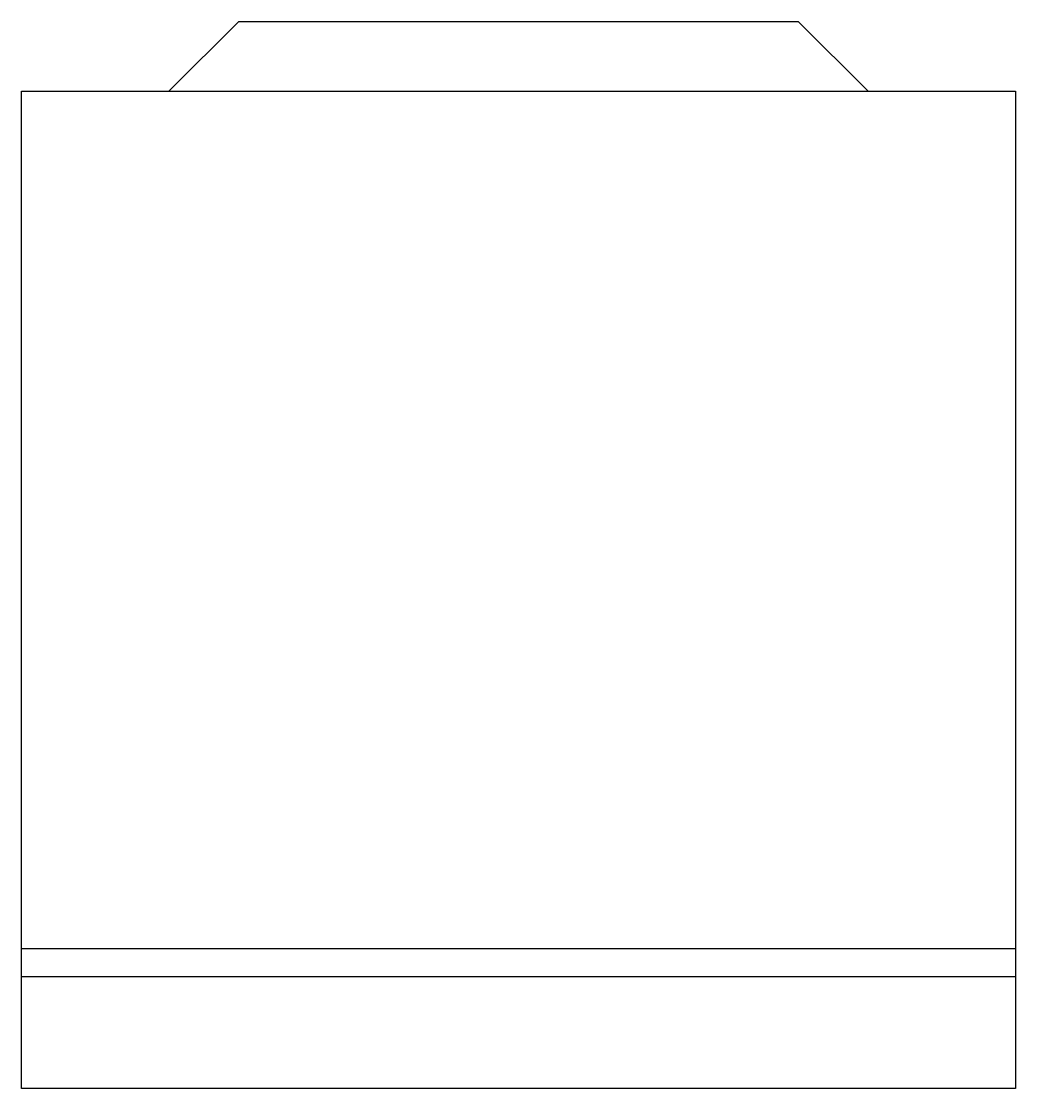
# Model space of a CAD drawing. Extents: x -0.355 to 0.356, y -0.763 to 0.
import ezdxf

# ---------------------------------------------------------------- set-up
doc = ezdxf.new("R2010")
doc.units = 0
doc.header["$MEASUREMENT"] = 0
doc.layers.add('A-PECAS', color=2, linetype='CONTINUOUS')

msp = doc.modelspace()

# ---------------------------------------------------------------- linework, layer by layer
at = {"layer": 'A-PECAS'}
for p, q in [((0.3555, -0.663), (-0.3555, -0.663)), ((0.3555, -0.683), (-0.3555, -0.683))]:
    msp.add_line(p, q, dxfattribs=at)
msp.add_lwpolyline([(-0.25, -0.05), (-0.2, 0), (0.2, 0), (0.25, -0.05)], dxfattribs=at)
msp.add_lwpolyline([(0.3555, -0.05), (0.3555, -0.763), (-0.3555, -0.763), (-0.3555, -0.05)], close=True, dxfattribs=at)

doc.saveas('drawing.dxf')
